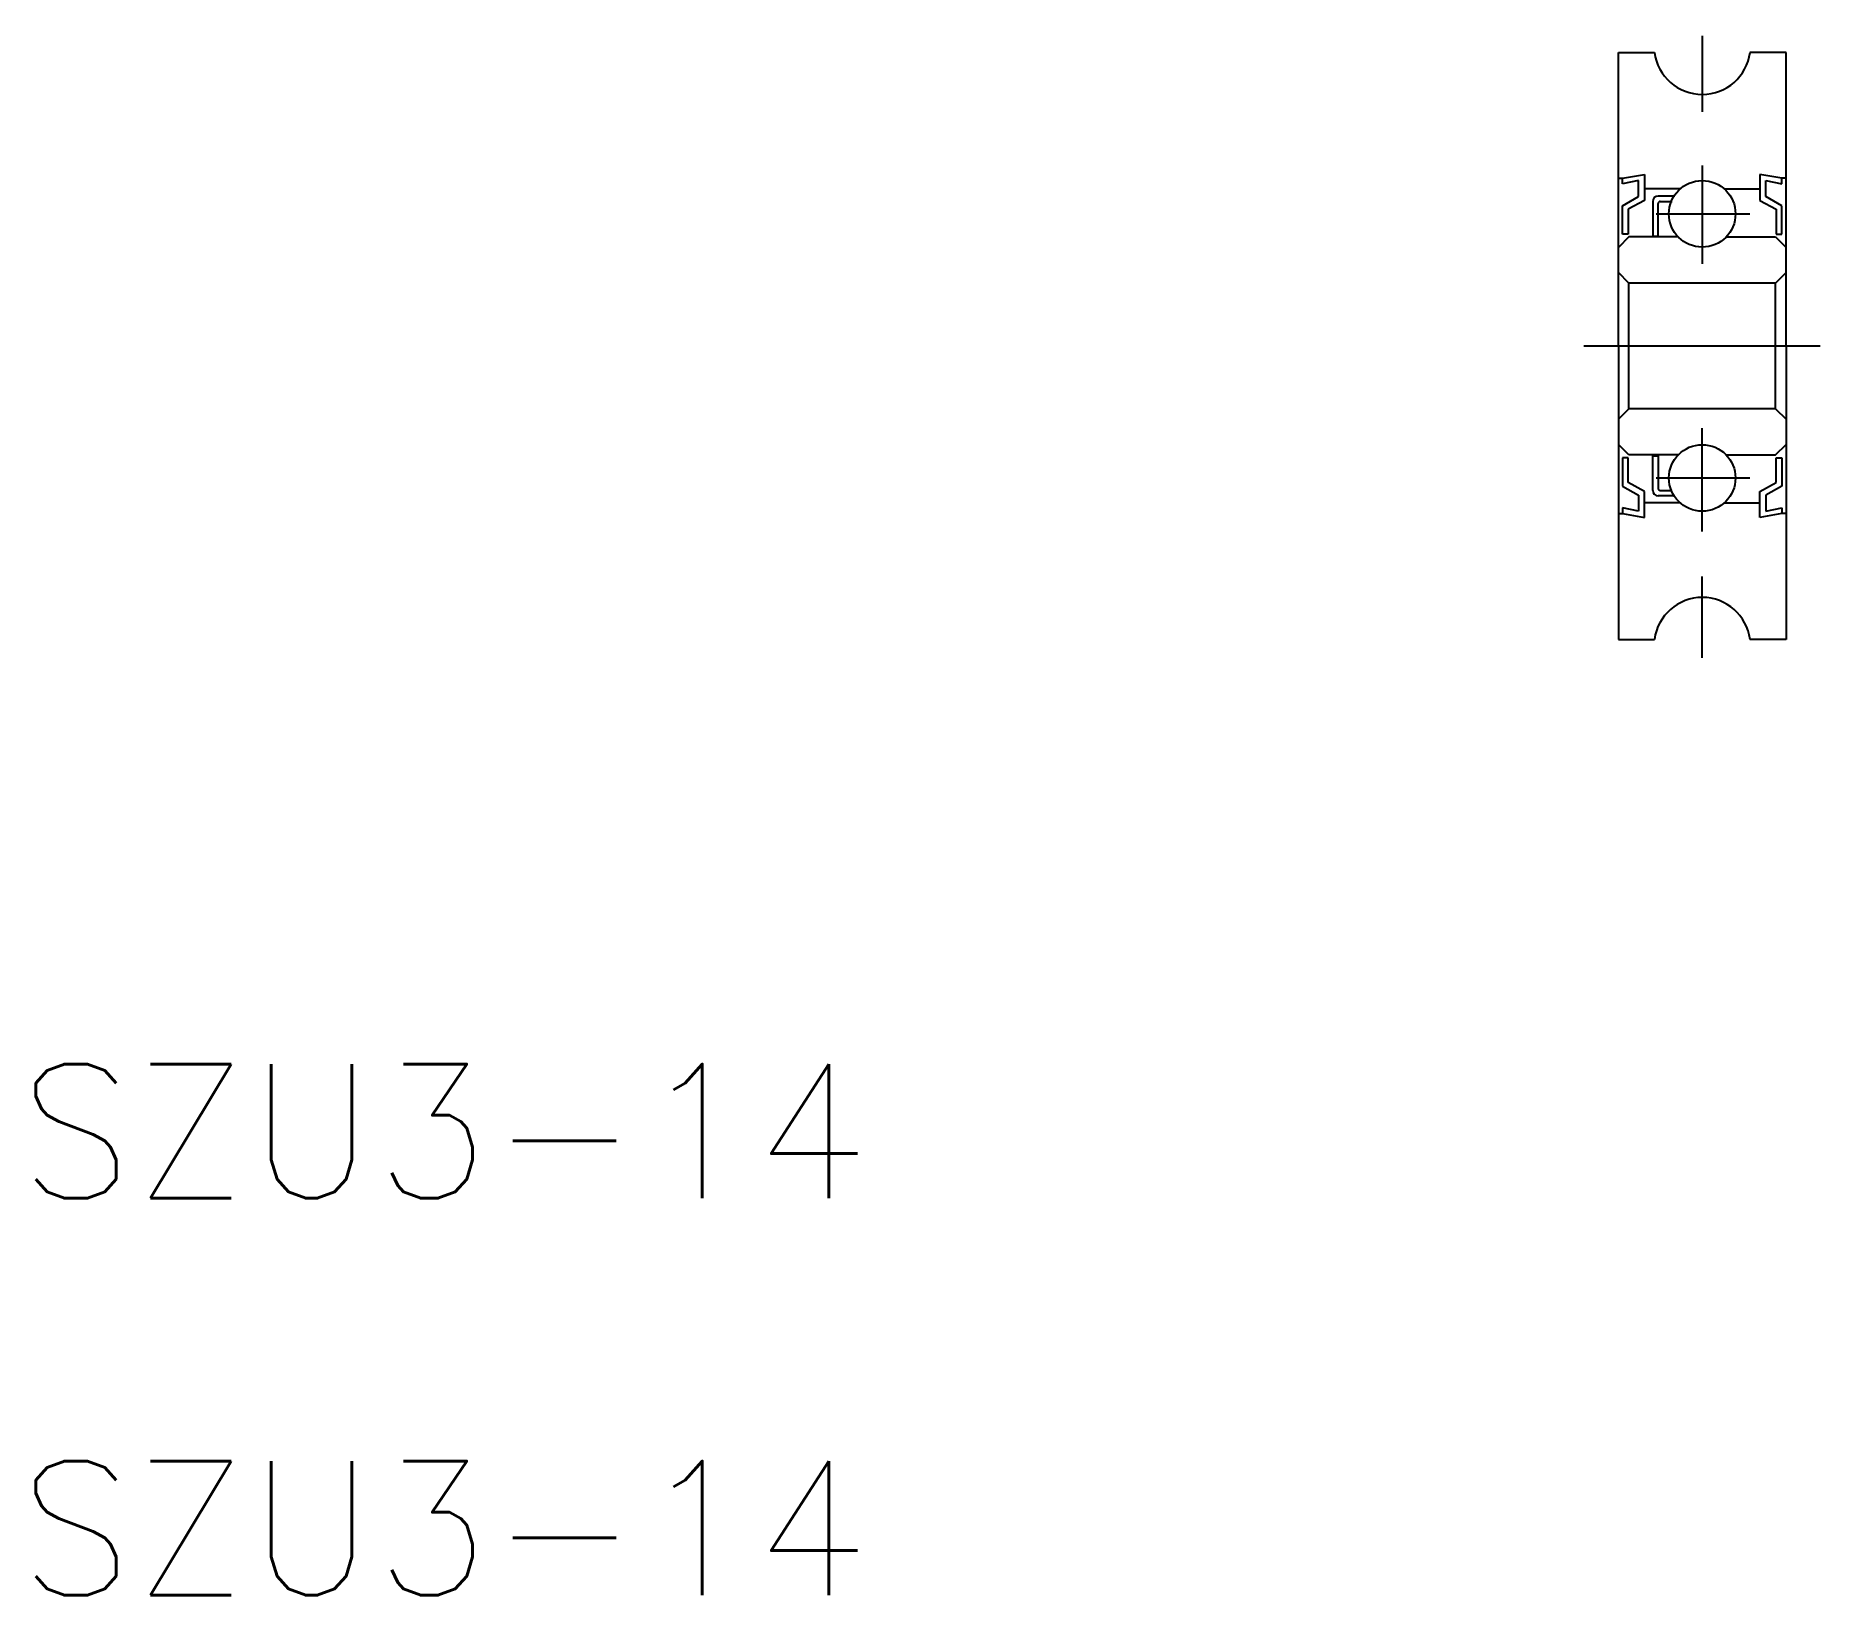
# Model space of a CAD drawing. Extents: x 77.9 to 120.4, y 163.3 to 200.6.
import ezdxf

# ---------------------------------------------------------------- set-up
doc = ezdxf.new("R2010")
doc.units = 0
doc.linetypes.add('CENTER', pattern=[17.5, 13, -1.5, 1.5, -1.5])
doc.layers.get('0').update_dxf_attribs({"linetype": 'CONTINUOUS'})
doc.layers.add('CENTER', color=1, linetype='CENTER')
doc.styles.get("Standard").update_dxf_attribs({"font": 'txt.shx', "bigfont": '@extfont2.shx'})

msp = doc.modelspace()

# ---------------------------------------------------------------- linework, layer by layer
at = {"color": 7, "linetype": 'CONTINUOUS'}
for p, q in [((115.625, 200.152), (116.485, 200.152)), ((115.625, 193.152), (115.625, 200.152)), ((119.625, 200.152), (118.765, 200.152)), ((119.625, 193.152), (119.625, 200.152)), ((115.725, 197.152), (116.25, 197.244)), ((116.25, 197.244), (116.25, 196.624)), ((119.525, 197.152), (119, 197.244)), ((119, 197.244), (119, 196.624)), ((115.625, 197.152), (115.725, 197.152)), ((115.725, 197.016), (115.725, 197.152)), ((116.107, 197.094), (115.725, 197.016)), ((116.107, 196.715), (116.107, 197.094)), ((117.099, 196.897), (116.25, 196.897)), ((118.15, 196.897), (119, 196.897)), ((119.143, 196.715), (119.143, 197.094)), ((119.143, 197.094), (119.525, 197.016)), ((119.625, 197.152), (119.525, 197.152)), ((119.525, 197.016), (119.525, 197.152)), ((115.725, 196.495), (116.107, 196.715)), ((115.725, 195.819), (115.725, 196.495)), ((116.25, 196.624), (115.857, 196.414)), ((115.857, 196.414), (115.857, 195.82)), ((116.443, 196.597), (116.443, 195.772)), ((116.973, 196.727), (116.573, 196.727)), ((116.573, 195.772), (116.573, 196.547)), ((116.623, 196.597), (116.906, 196.597)), ((119, 196.624), (119.393, 196.414)), ((119.525, 196.495), (119.143, 196.715)), ((119.393, 196.414), (119.393, 195.82)), ((119.525, 195.819), (119.525, 196.495)), ((115.875, 195.752), (115.625, 195.502)), ((115.857, 195.82), (115.725, 195.819)), ((117.053, 195.752), (115.875, 195.752)), ((116.443, 195.772), (116.573, 195.772)), ((118.197, 195.752), (119.375, 195.752)), ((119.375, 195.752), (119.625, 195.502)), ((119.393, 195.82), (119.525, 195.819)), ((115.875, 194.652), (115.625, 194.902)), ((115.875, 191.652), (115.875, 194.652)), ((119.375, 194.652), (115.875, 194.652)), ((119.375, 194.652), (119.625, 194.902)), ((119.375, 191.652), (119.375, 194.652)), ((115.625, 193.152), (115.625, 186.152)), ((119.625, 193.152), (119.625, 186.152)), ((115.875, 191.652), (115.625, 191.402)), ((119.375, 191.652), (115.875, 191.652)), ((119.375, 191.652), (119.625, 191.402)), ((115.875, 190.552), (115.625, 190.802)), ((115.857, 190.484), (115.725, 190.484)), ((115.725, 190.484), (115.725, 189.808)), ((115.857, 189.89), (115.857, 190.484)), ((117.053, 190.552), (115.875, 190.552)), ((116.443, 190.532), (116.573, 190.532)), ((116.443, 189.707), (116.443, 190.532)), ((116.573, 190.532), (116.573, 189.757)), ((118.197, 190.552), (119.375, 190.552)), ((119.375, 190.552), (119.625, 190.802)), ((119.393, 189.89), (119.393, 190.484)), ((119.393, 190.484), (119.525, 190.484)), ((119.525, 190.484), (119.525, 189.808)), ((115.725, 189.808), (116.107, 189.589)), ((116.25, 189.679), (115.857, 189.89)), ((116.107, 189.589), (116.107, 189.21)), ((116.25, 189.059), (116.25, 189.679)), ((116.973, 189.577), (116.573, 189.577)), ((116.623, 189.707), (116.906, 189.707)), ((119, 189.679), (119.393, 189.89)), ((119, 189.059), (119, 189.679)), ((119.525, 189.808), (119.143, 189.589)), ((119.143, 189.589), (119.143, 189.21)), ((115.625, 189.152), (115.725, 189.152)), ((116.107, 189.21), (115.725, 189.287)), ((115.725, 189.287), (115.725, 189.152)), ((115.725, 189.152), (116.25, 189.059)), ((117.099, 189.407), (116.25, 189.407)), ((118.15, 189.407), (119, 189.407)), ((119.525, 189.152), (119, 189.059)), ((119.143, 189.21), (119.525, 189.287)), ((119.525, 189.287), (119.525, 189.152)), ((119.625, 189.152), (119.525, 189.152)), ((115.625, 186.152), (116.485, 186.152)), ((119.625, 186.152), (118.765, 186.152))]:
    msp.add_line(p, q, dxfattribs=at)
for centre in [(117.625, 196.302), (117.625, 190.002)]:
    msp.add_circle(centre, 0.794, dxfattribs=at)
for centre, radius, start, end in [((117.625, 200.302), 1.15, 187.4947, 352.5053), ((116.573, 196.597), 0.13, 90, 180), ((116.623, 196.547), 0.05, 90, 180), ((116.573, 189.707), 0.13, 180, 270), ((116.623, 189.757), 0.05, 180, 270), ((117.625, 186.002), 1.15, 7.4947, 172.5053)]:
    msp.add_arc(centre, radius, start, end, dxfattribs=at)
at = {"layer": 'CENTER', "color": 1, "linetype": 'CENTER'}
for p, q in [((117.625, 200.552), (117.625, 198.732)), ((117.625, 197.458), (117.625, 195.112)), ((116.528, 196.302), (118.758, 196.302)), ((114.802, 193.152), (120.443, 193.152)), ((117.625, 188.722), (117.625, 191.192)), ((116.528, 190.002), (118.758, 190.002)), ((117.625, 185.712), (117.625, 187.652))]:
    msp.add_line(p, q, dxfattribs=at)

# ---------------------------------------------------------------- texts
at = {"color": 7, "linetype": 'CONTINUOUS'}
for p in [(77.442, 172.819), (77.442, 163.349)]:
    msp.add_text('SZU3-14', height=3.2, dxfattribs=at).set_placement(p)

doc.saveas('drawing.dxf')
